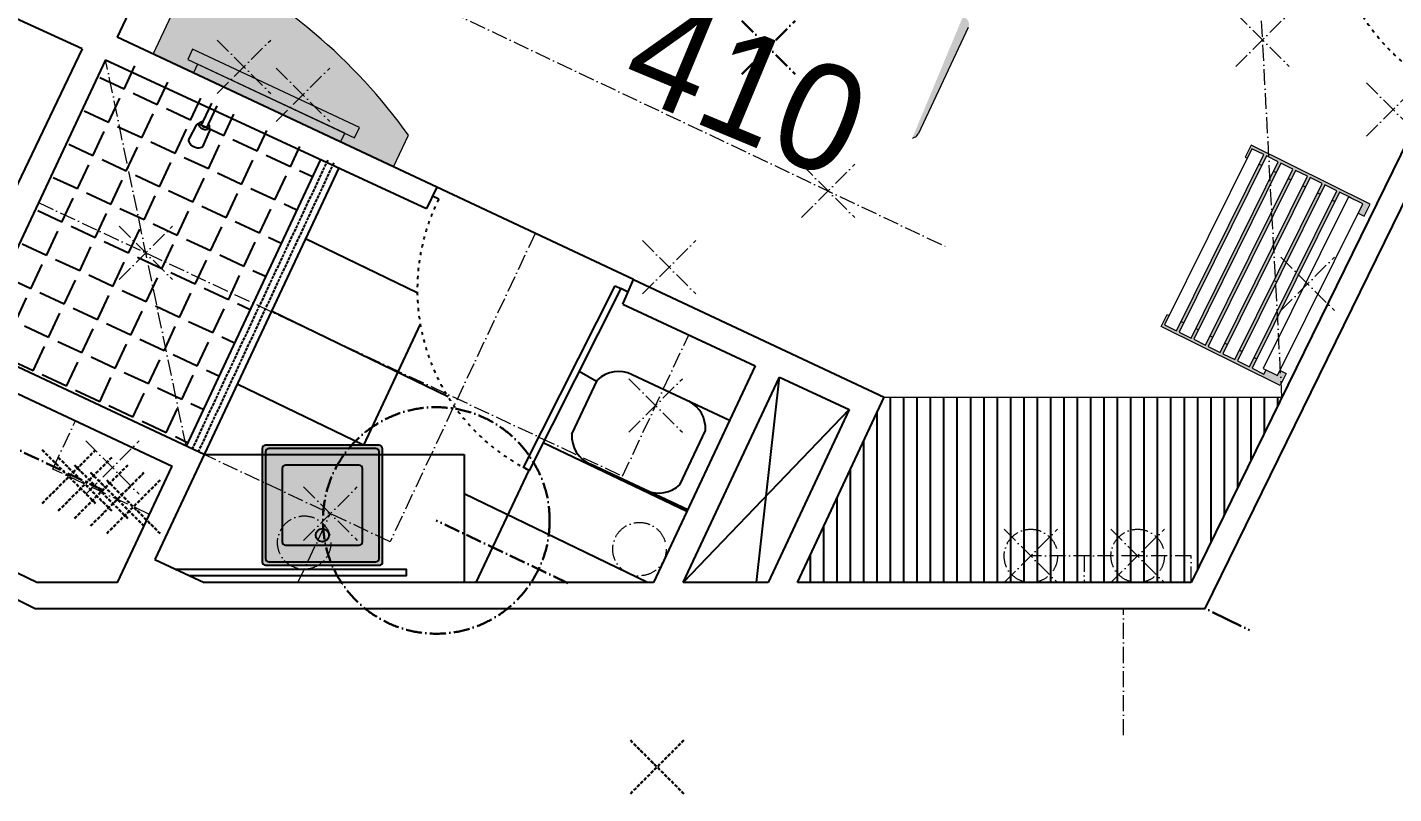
# Model space of a CAD drawing. Header units: millimetres. Extents: x -16811 to 32579, y 147992 to 176118.
# Drawn here: x 3968 to 9084, y 158586 to 161458 of the extents above; entities that cross this region are included whole.
import ezdxf

# ---------------------------------------------------------------- set-up
doc = ezdxf.new("R2010")
doc.units = ezdxf.units.MM
doc.header["$MEASUREMENT"] = 0
doc.header["$PDMODE"] = 3
doc.header["$PDSIZE"] = 100
for name, pattern in [('ACAD_ISO02W100', [15, 12, -3]), ('ACAD_ISO03W100', [30, 12, -18]), ('ACAD_ISO10W100', [18, 12, -3, 0, -3])]:
    doc.linetypes.add(name, pattern=pattern)
doc.layers.get('0').update_dxf_attribs({"color": 6, "linetype": 'ACAD_ISO10W100', "lineweight": 30, "plot": 0})
for name, color, linetype, lineweight, plot in [('0[2345]', 6, 'ACAD_ISO10W100', 30, False), ('0[234]', 6, 'ACAD_ISO10W100', 30, False), ('0[345]', 6, 'ACAD_ISO10W100', 30, False), ('0[34]', 6, 'ACAD_ISO10W100', 30, False)]:
    doc.layers.add(name, color=color, linetype=linetype, lineweight=lineweight, plot=plot)
for name, color, linetype in [('Door[34]', 8, 'Continuous'), ('Glass[34]', 132, 'ACAD_ISO02W100'), ('Hatching[34]', 7, 'Continuous'), ('Mirror[34]', 132, 'Continuous'), ('Toilet Accessories[34]', 7, 'Continuous'), ('Wall.Toilet[34]', 7, 'Continuous'), ('Wall[34]', 7, 'Continuous')]:
    doc.layers.add(name, color=color, linetype=linetype)
for name, color, linetype, lineweight in [('Furniture[34]', 7, 'Continuous', 20), ('Room.Text[4]', 7, 'Continuous', 20), ('Wall.Furniture[34]', 7, 'Continuous', 20)]:
    doc.layers.add(name, color=color, linetype=linetype, lineweight=lineweight)
doc.styles.add('RoomInfo', font='stylu.ttf')

msp = doc.modelspace()

# ---------------------------------------------------------------- hatches: boundary and pattern name
at = {"layer": 'Hatching[34]'}
h = msp.add_hatch(color=254, dxfattribs=at)
h.set_gradient(color1=(188, 218, 240), color2=(188, 218, 240), centered=1, one_color=1, tint=0.8399999737739563, name='SPHERICAL')
h.paths.add_polyline_path([(7270.326618300096, 161044.781002417, 0.3818668521595758), (7304.067881274023, 161059.1145756473), (7491.229241278124, 161457.1518874127, 0.3818668521713533), (7480.745609931953, 161492.2804743814, 0.007424911331598785), (5984.215569104403, 162196.0299494365, 0.4070115151450868), (5948.244692423628, 162182.5646614993), (5761.127578758125, 161784.621448717, 0.3818668521616647), (5771.611210102928, 161749.4928617479, 0.03362378793166198)])
h = msp.add_hatch(color=254, dxfattribs=at)
h.set_gradient(color1=(188, 218, 240), centered=1, one_color=1, tint=1, name='INVCURVED')
h.paths.add_polyline_path([(4609.656573135915, 161719.5797520531), (4439.449682093153, 161357.5996224306), (4590.167854119776, 161286.7303415365), (4605.608935326949, 161319.5689918558), (4568.76378816909, 161336.8939703132), (4587.039043412864, 161375.7600774462), (5211.454767011761, 161082.1531903974), (5193.179511767987, 161043.2870832645), (5156.334364610098, 161060.612061722), (5140.89328340294, 161027.7734114027), (5339.2503584683, 160934.5038137084), (5394.969338714393, 161053.0017403691, 0.1240263851917956)])
at = {"layer": 'Hatching[34]', "true_color": 0x93b6c2}
h = msp.add_hatch(dxfattribs=at)
h.set_pattern_fill('ANGLE', color=253, scale=500, angle=65, style=0)
h.set_pattern_definition([(65, (0, 0), (-124.6173207175394, 58.11001098934619), [100, -37.5]), (155, (0, 0), (-58.11001098934619, -124.6173207175394), [100, -37.5])])
h.paths.add_polyline_path([(4562.647619597168, 159888.5176972287), (5070.232309102017, 160970.9548180925), (4272.80169070221, 161361.0586284297), (3759.002570283411, 160265.3690772908)])
h = msp.add_hatch(color=253, dxfattribs=at)
h.set_gradient(color1=(244, 246, 245), tint=1, name='CYLINDER')
h.paths.add_polyline_path([(5211.454767011746, 161082.1531903974), (4587.039043412864, 161375.7600774462), (4568.763788169075, 161336.8939703132), (5193.179511767972, 161043.2870832645)])
h.paths.add_polyline_path([(5156.334364610098, 161060.612061722), (4605.608935326949, 161319.5689918558), (4590.167854119776, 161286.7303415365), (5140.893283402911, 161027.7734114027)])
at = {"layer": 'Hatching[34]'}
h = msp.add_hatch(color=19, dxfattribs=at)
h.set_gradient(color1=(65, 37, 27), color2=(126, 72, 53), tint=1, name='INVCURVED')
h.paths.add_polyline_path([(8550.139500089936, 161015.973278998), (8995.46422937073, 160795.461140223), (8973.20081948684, 160750.5001370125), (8950.792470986198, 160761.5961137895), (8967.862309671284, 160796.0686890116), (8924.616670601667, 160817.4826993661), (8925.005522055653, 160818.2679856974), (8880.367930611741, 160840.3712512739), (8862.909240472669, 160805.1133897204), (8852.917448715438, 160810.0610407843), (8870.37613885451, 160845.3189023377), (8825.738547410947, 160867.422167914), (8808.27985727186, 160832.1643063606), (8798.288065514615, 160837.1119574244), (8815.746755653701, 160872.3698189779), (8771.109164209789, 160894.4730845543), (8753.650474070717, 160859.2152230009), (8743.658682313486, 160864.1628740647), (8761.117372452543, 160899.4207356182), (8716.479781008646, 160921.5240011946), (8699.021090869574, 160886.2661396412), (8689.029299112342, 160891.213790705), (8706.487989251415, 160926.4716522585), (8661.850397807837, 160948.5749178348), (8644.391707668765, 160913.3170562813), (8634.39991591152, 160918.2647073452), (8651.858606050591, 160953.5225688986), (8607.221014606708, 160975.6258344751), (8589.762324467622, 160940.3679729216), (8579.77053271039, 160945.3156239855), (8597.229222849463, 160980.5734855389), (8552.591631405885, 161002.6767511152), (8535.132941266813, 160967.4188895618), (8527.876090206046, 160971.0122757875)])
h = msp.add_hatch(color=25, dxfattribs=at)
h.set_gradient(color1=(158, 91, 66), color2=(129, 74, 54), one_color=1, tint=0.3600000143051147, name='CURVED')
h.paths.add_polyline_path([(8852.917448715438, 160810.0610407843), (8862.909240472669, 160805.1133897204), (8717.728524423917, 160511.9206274971), (8707.711848535706, 160516.818025006)])
h.paths.add_polyline_path([(8798.288065514615, 160837.1119574244), (8808.27985727186, 160832.1643063606), (8662.963089076002, 160538.6967865393), (8652.94641318779, 160543.5941840482)])
h.paths.add_polyline_path([(8743.658682313486, 160864.1628740647), (8753.650474070717, 160859.2152230009), (8608.197653727751, 160565.4729455816), (8598.1809778397, 160570.3703430908)])
h.paths.add_polyline_path([(8689.029299112342, 160891.213790705), (8699.021090869574, 160886.2661396412), (8553.432218379487, 160592.2491046239), (8543.415542491275, 160597.1465021328)])
h.paths.add_polyline_path([(8634.39991591152, 160918.2647073452), (8644.391707668765, 160913.3170562813), (8498.66678303141, 160619.0252636657), (8488.65010714336, 160623.9226611749)])
h.paths.add_polyline_path([(8579.77053271039, 160945.3156239855), (8589.762324467622, 160940.3679729216), (8443.90134768316, 160645.801422708), (8433.88467179511, 160650.6988202172)])
h = msp.add_hatch(color=25, dxfattribs=at)
h.set_gradient(color1=(158, 91, 66), color2=(126, 72, 53), rotation=180, one_color=1, tint=0.3499999940395355, name='CURVED')
h.paths.add_polyline_path([(8707.711848535706, 160516.818025006), (8717.728524423917, 160511.9206274971), (8570.91518260949, 160215.4307740971), (8560.923390852273, 160220.378425161)])
h.paths.add_polyline_path([(8652.94641318779, 160543.5941840482), (8662.963089076002, 160538.6967865393), (8516.285799408695, 160242.4816907373), (8506.29400765145, 160247.4293418011)])
h.paths.add_polyline_path([(8598.1809778397, 160570.3703430908), (8608.197653727751, 160565.4729455816), (8461.656416207567, 160269.5326073776), (8451.66462445032, 160274.4802584414)])
h.paths.add_polyline_path([(8543.415542491275, 160597.1465021328), (8553.432218379487, 160592.2491046239), (8407.027033006409, 160296.5835240179), (8397.035241249163, 160301.5311750817)])
h.paths.add_polyline_path([(8488.65010714336, 160623.9226611749), (8498.66678303141, 160619.0252636657), (8352.397649805614, 160323.634440658), (8342.405858048369, 160328.5820917219)])
h.paths.add_polyline_path([(8433.88467179511, 160650.6988202172), (8443.90134768316, 160645.801422708), (8297.768266604457, 160350.6853572984), (8287.776474847211, 160355.6330083622)])
at = {"layer": 'Hatching[34]', "ltscale": 100}
h = msp.add_hatch(color=256, dxfattribs=at)
h.set_gradient(color1=(222, 236, 247), one_color=1, tint=1, name='SPHERICAL')
edge = h.paths.add_edge_path()
edge.add_arc((4860.189938335461, 159454.4862654729), 12.51559825342323, 180.0001020729345, 269.924909558755)
edge.add_line((4860.173535704513, 159441.9706779679), (5287.737648343218, 159441.970030954))
edge.add_arc((5287.737663772134, 159452.1658717518), 10.1958407978353, 269.9999132968277, 373.0624201942234)
edge.add_line((5297.669681239016, 159454.4702585709), (5297.674304856528, 159878.4940917165))
edge.add_arc((5284.161184423951, 159878.4942390656), 13.51312043338048, 359.9993752383808, 445.689217253563)
edge.add_line((5285.176916907034, 159891.9691309527), (4860.173535702534, 159891.9685280807))
edge.add_arc((4860.173553433858, 159879.4685721096), 12.49995597109758, 90.00008127468905, 180.0057950083786)
edge.add_arc((-2132997.820350552, 159663.2413887593), 2137845.504882838, -0.005594786332892454, 0.005795008375173438, ccw=False)
at = {"layer": 'Hatching[34]'}
h = msp.add_hatch(color=19, dxfattribs=at)
h.set_gradient(color1=(65, 37, 27), color2=(126, 72, 53), rotation=180, tint=1, name='INVCURVED')
h.paths.add_polyline_path([(8605.97039803797, 160173.9758799498), (8649.216037107602, 160152.5618695953), (8658.798413123033, 160171.9134981662), (8681.206761623675, 160160.8175213893), (8658.943351739785, 160115.8565181788), (8213.618622458991, 160336.3686569538), (8235.882032342866, 160381.3296601642), (8243.138883403648, 160377.7362739385), (8225.680193264576, 160342.478412385), (8270.317784708139, 160320.3751468088), (8287.776474847211, 160355.6330083622), (8297.768266604457, 160350.6853572984), (8280.309576465384, 160315.4274957449), (8324.947167909282, 160293.3242301685), (8342.405858048369, 160328.5820917219), (8352.397649805614, 160323.634440658), (8334.938959666528, 160288.3765791046), (8379.576551110105, 160266.2733135283), (8397.035241249163, 160301.5311750817), (8407.027033006409, 160296.5835240179), (8389.568342867336, 160261.3256624645), (8434.205934311234, 160239.222396888), (8451.66462445032, 160274.4802584414), (8461.656416207567, 160269.5326073776), (8444.19772606848, 160234.2747458242), (8488.835317512378, 160212.1714802477), (8506.29400765145, 160247.4293418011), (8516.285799408695, 160242.4816907373), (8498.827109269623, 160207.2238291838), (8543.4647007132, 160185.1205636076), (8560.923390852273, 160220.378425161), (8570.91518260949, 160215.4307740971), (8553.456492470432, 160180.1729125437), (8598.09408391433, 160158.0696469673)])
h = msp.add_hatch(dxfattribs=at)
h.set_pattern_fill('LINE', color=252, scale=400, angle=90, style=0)
h.set_pattern_definition([(90, (0, 0), (-50, 3.061616997868383e-15), [])])
h.paths.add_polyline_path([(7176.597958881305, 160071.5992830205), (6851.83799853359, 159376.7251256239), (8325.261271479118, 159376.6752669952), (8665.374571863733, 160071.9177954078)])

# ---------------------------------------------------------------- linework, layer by layer
at = {"ltscale": 5}
msp.add_line((5991.94283758213, 159374.4854212728), (5499.301269308543, 159609.5171453709), dxfattribs=at)
msp.add_circle((5499.301269308575, 159609.5171453709), 424.388895044016, dxfattribs=at)
at = {"layer": '0[2345]', "ltscale": 5}
msp.add_line((2980.695884213754, 160328.4058899819), (4280.186795800419, 159709.5171453709), dxfattribs=at)
at = {"layer": '0[234]'}
msp.add_point((6325.893922631599, 158685.5835505931), dxfattribs=at)
at = {"layer": '0[34]', "lineweight": 0, "ltscale": 5}
for p, q in [((8665.374571863733, 160071.9177954078), (8520.04370945321, 162749.4165062991)), ((4562.647619597167, 159888.5176972287), (4261.138133867176, 161336.1858000316)), ((6196.58638072829, 159775.4596274839), (6444.379060093663, 160305.3953762698)), ((4063.476188999262, 159802.036118535), (4148.389336292759, 159983.1155414786)), ((5326.35205021503, 159530.061979345), (4630.552403204923, 159856.675266995)), ((4425.635034900612, 159632.2098239413), (4063.476188999262, 159802.036118535)), ((4981.376760807584, 159376.679439301), (5102.66376425524, 159635.0628467643)), ((8125.261271479118, 159476.6752669952), (7725.261271479118, 159476.6752669952)), ((7925.261271479118, 159476.6752669952), (7925.261271479123, 159376.6752669952)), ((8325.261271479118, 159476.6752669952), (8125.261271479118, 159476.6752669952)), ((8325.261271479118, 159376.6752669952), (8325.261271479118, 159476.6752669952)), ((8072.772162390989, 158805.0451566004), (8072.772162390926, 159280.1490237584))]:
    msp.add_line(p, q, dxfattribs=at)
at = {"layer": '0[34]', "ltscale": 5}
for p, q in [((8459.317673350713, 159239.8028858503), (8376.84412438799, 159280.1490237585)), ((8458.52888151098, 159240.1876053361), (8543.93298694625, 159198.533239918))]:
    msp.add_line(p, q, dxfattribs=at)
at = {"layer": '0[34]', "lineweight": 0, "ltscale": 5}
for centre, radius in [((5004.798978755491, 159526.5768917213), 100.0000000000007), ((6260.013793215157, 159502.2989916682), 100.0000000000007), ((7725.261271479118, 159476.6752669952), 100), ((8125.261271479118, 159476.6752669952), 100)]:
    msp.add_circle(centre, radius, dxfattribs=at)
for p in [(8592.709140658471, 161410.6671508534), (4779.28720103205, 161309.7598286849), (9081.687752711587, 161149.270375609), (4411.892876732172, 160612.3517486301), (8761.706060579576, 160496.3916339247), (6320.482720410977, 160040.4275018768), (4287.012185596694, 159807.66268271), (5102.66376425524, 159635.0628467643), (7725.261271479118, 159476.6752669952), (8125.261271479118, 159476.6752669952)]:
    msp.add_point(p, dxfattribs=at)
at = {"layer": '0[34]'}
for p in [(4123.835996649487, 159773.7317361027), (4184.195804299712, 159745.4273536704), (4244.555611949937, 159717.1229712382), (4304.915419600162, 159688.8185888059), (4365.275227250388, 159660.5142063736)]:
    msp.add_point(p, dxfattribs=at)
at = {"layer": 'Door[34]'}
for p, q in [((5066.385515645984, 160962.7514342648), (4562.647619597168, 159888.5176972287)), ((5134.425677907436, 160931.1977336061), (4630.552391215459, 159856.6752726172)), ((5508.343363539893, 160813.3500550656), (5485.178812520963, 160824.9988240822)), ((6214.898912603639, 160465.8643560796), (6189.83680376556, 160478.4673509179))]:
    msp.add_line(p, q, dxfattribs=at)
at = {"layer": 'Door[34]', "color": 251}
msp.add_line((6237.556726028604, 160512.1106448188), (5501.44055658007, 160858.2402646374), dxfattribs=at)
at = {"layer": 'Door[34]'}
msp.add_lwpolyline([(6169.026691199877, 160488.9321423266), (6189.83680376556, 160478.4673509179), (5847.147073044507, 159797.0001727426), (5826.336960478809, 159807.4649641512)], close=True, dxfattribs=at)
at = {"layer": 'Door[34]', "linetype": 'ACAD_ISO03W100'}
for centre, radius, start, end in [((9613.214842439738, 161908.1234238275), 763.704951582578, 153.9353419630442, 243.935341964505), ((6184.959270162901, 160474.2566529248), 756.8311703878592, 153.3817641399733, 243.4902051123329)]:
    msp.add_arc(centre, radius, start, end, dxfattribs=at)
at = {"layer": 'Furniture[34]', "color": 132}
for p, q in [((4439.449682093153, 161357.5996224306), (4609.656573135915, 161719.5797520531)), ((5339.2503584683, 160934.5038137084), (5394.969338714393, 161053.0017403691))]:
    msp.add_line(p, q, dxfattribs=at)
at = {"layer": 'Furniture[34]'}
msp.add_line((7491.229241278124, 161457.1518874127), (7304.067881274023, 161059.1145756473), dxfattribs=at)
for points in [[(5211.454767011746, 161082.1531903974), (4587.039043412864, 161375.7600774462), (4568.763788169075, 161336.8939703132), (5193.179511767972, 161043.2870832645)], [(5156.334364610098, 161060.612061722), (4605.608935326949, 161319.5689918558), (4590.167854119776, 161286.7303415365), (5140.893283402911, 161027.7734114027)]]:
    msp.add_lwpolyline(points, close=True, dxfattribs=at)
at = {"layer": 'Furniture[34]', "color": 43, "true_color": 0xb3ae80}
for points in [[(8597.229222849463, 160980.5734855389), (8552.591631405885, 161002.6767511152), (8225.680193264576, 160342.478412385), (8270.317784708139, 160320.3751468088)], [(8651.858606050591, 160953.5225688986), (8607.221014606708, 160975.6258344751), (8280.309576465384, 160315.4274957449), (8324.947167909282, 160293.3242301685)], [(8706.487989251415, 160926.4716522585), (8661.850397807837, 160948.5749178348), (8334.938959666528, 160288.3765791046), (8379.576551110105, 160266.2733135283)], [(8761.117372452543, 160899.4207356182), (8716.479781008646, 160921.5240011946), (8389.568342867336, 160261.3256624645), (8434.205934311234, 160239.222396888)], [(8815.746755653701, 160872.3698189779), (8771.109164209789, 160894.4730845543), (8444.19772606848, 160234.2747458242), (8488.835317512378, 160212.1714802477)], [(8870.37613885451, 160845.3189023377), (8825.738547410947, 160867.422167914), (8498.827109269623, 160207.2238291838), (8543.4647007132, 160185.1205636076)], [(8967.862309671284, 160796.0686890116), (8914.093339255516, 160822.6935537148), (8595.44706669182, 160179.1867342986), (8649.216037107602, 160152.5618695953)]]:
    msp.add_lwpolyline(points, close=True, dxfattribs=at)
at = {"layer": 'Furniture[34]', "color": 7}
msp.add_lwpolyline([(8950.792470986198, 160761.5961137895), (8973.20081948684, 160750.5001370125), (8995.46422937073, 160795.461140223), (8550.139500089936, 161015.973278998), (8527.876090206046, 160971.0122757875), (8535.132941266813, 160967.4188895618)], dxfattribs=at)
at = {"layer": 'Furniture[34]', "color": 43, "true_color": 0xb3ae80}
for points in [[(8950.792470986198, 160761.5961137895), (8973.20081948684, 160750.5001370125), (8995.46422937073, 160795.461140223), (8550.139500089936, 161015.973278998), (8527.876090206046, 160971.0122757875), (8535.132941266813, 160967.4188895618)], [(8579.77053271039, 160945.3156239855), (8589.762324467622, 160940.3679729216)], [(8634.39991591152, 160918.2647073452), (8644.391707668765, 160913.3170562813)], [(8689.029299112342, 160891.213790705), (8699.021090869574, 160886.2661396412)], [(8924.616670601667, 160817.4826993661), (8925.005522055653, 160818.2679856974), (8880.367930611741, 160840.3712512739), (8553.456492470432, 160180.1729125437), (8598.09408391433, 160158.0696469673), (8605.97039803797, 160173.9758799498)], [(8743.658682313486, 160864.1628740647), (8753.650474070717, 160859.2152230009)], [(8798.288065514615, 160837.1119574244), (8808.27985727186, 160832.1643063606)], [(8852.917448715438, 160810.0610407843), (8862.909240472669, 160805.1133897204)], [(8658.798413123033, 160171.9134981662), (8681.206761623675, 160160.8175213893), (8658.943351739785, 160115.8565181788), (8213.618622458991, 160336.3686569538), (8235.882032342866, 160381.3296601642), (8243.138883403648, 160377.7362739385)], [(8287.776474847211, 160355.6330083622), (8297.768266604457, 160350.6853572984)], [(8342.405858048369, 160328.5820917219), (8352.397649805614, 160323.634440658)], [(8397.035241249163, 160301.5311750817), (8407.027033006409, 160296.5835240179)], [(8451.66462445032, 160274.4802584414), (8461.656416207567, 160269.5326073776)], [(8506.29400765145, 160247.4293418011), (8516.285799408695, 160242.4816907373)], [(8560.923390852273, 160220.378425161), (8570.91518260949, 160215.4307740971)]]:
    msp.add_lwpolyline(points, dxfattribs=at)
at = {"layer": 'Furniture[34]', "color": 132}
msp.add_arc((3679.359890483131, 159827.6855832113), 2108.24938369544, 35.53504252676238, 63.81537844387834, dxfattribs=at)
at = {"layer": 'Furniture[34]'}
for centre, radius, start, end in [((11754.72739454683, 172527.8059756334), 12327.59963892069, 240.9650421292345, 248.668144624438), ((7279.181747362119, 161070.8162994067), 27.5000000000001, 251.215796359223, 334.8165933762411)]:
    msp.add_arc(centre, radius, start, end, dxfattribs=at)
at = {"layer": 'Glass[34]'}
for p, q in [((5092.692205474944, 160959.9674156117), (4585.282547466426, 159877.9035538174)), ((5115.152101847877, 160948.9800131309), (4607.917475335658, 159867.2894104062))]:
    msp.add_line(p, q, dxfattribs=at)
at = {"layer": 'Hatching[34]', "color": 252, "true_color": 0x84899a}
for p, q in [((5428.223218937623, 160462.2579343837), (5009.786484078898, 160665.4014857372)), ((5543.277064501999, 160072.9620386963), (4882.422700759202, 160393.7950134195)), ((5439.263325483902, 160344.9083689781), (5226.867556667538, 159891.9690482402)), ((5226.626513745677, 159891.9690478983), (4754.351942313157, 160120.6808988578)), ((6099.430979591227, 160130.5092069927), (6033.834807239858, 160168.2443391621)), ((6437.347521799588, 159643.226777027), (5899.06097755568, 159900.2353118314)), ((5845.357522440296, 159797.9000849237), (5647.857928728423, 159376.7272323742)), ((6290.566167899335, 159376.7272323743), (5603.757745271294, 159709.3329560265))]:
    msp.add_line(p, q, dxfattribs=at)
at = {"layer": 'Mirror[34]'}
msp.add_lwpolyline([(4524.159187859855, 159426.5768917213), (5387.131326016667, 159426.5768917213), (5387.131326016667, 159402.4443889826), (4575.622357102658, 159402.4443889826)], dxfattribs=at)
at = {"layer": 'Toilet Accessories[34]', "color": 7}
for p, q in [((4657.604804566664, 161172.8125823356), (4625.207476731793, 161104.6402547702)), ((4677.595176870213, 161163.3127264062), (4645.197849035341, 161095.1403988409)), ((4600.608446553127, 161090.5771547204), (4574.400122387941, 161041.1619045198)), ((4625.207476731793, 161104.6402547702), (4621.171673224128, 161096.1478840379)), ((4645.197730391587, 161095.1403473382), (4641.161926883821, 161086.6479766056)), ((4628.066418486221, 161015.6582338886), (4649.829034119607, 161067.1862046301))]:
    msp.add_line(p, q, dxfattribs=at)
at = {"layer": 'Toilet Accessories[34]'}
for p, q in [((6006.874613662032, 159933.1219656954), (6102.331499045526, 160136.6949028945)), ((6597.59358135506, 159984.4328806952), (6232.966726029685, 160155.3275329804)), ((6411.203028225107, 159743.5127779185), (6506.690590796905, 159947.1511377932)), ((6440.474043000666, 159649.9074413064), (6076.12015467383, 159820.6741584173))]:
    msp.add_line(p, q, dxfattribs=at)
at = {"layer": 'Toilet Accessories[34]', "color": 7}
for points in [[(4600.386204473946, 161090.0823233057), (4602.2308558217, 161093.145229738), (4604.926412418626, 161095.6801654641), (4608.373097217448, 161097.5932988782), (4612.443329874625, 161098.8138146221)], [(4648.683742524368, 161081.5788713974), (4648.543806174809, 161081.0349277677), (4647.204696352473, 161078.6923335162), (4645.252037636378, 161076.7247857361), (4642.755864568938, 161075.2028529848), (4639.805705513117, 161074.1811212799), (4636.507371605559, 161073.6962363045), (4632.979161709557, 161073.7655890636), (4629.347619476185, 161074.3866921335), (4625.742994702155, 161075.5372688777), (4622.294571752786, 161077.1760524251), (4619.126032622803, 161079.2442657579), (4616.351020922414, 161081.6677298235), (4614.069065910701, 161084.3595240579), (4612.362012752356, 161087.2231039011), (4611.291087039538, 161090.1557634877), (4610.894698860279, 161093.0523193208), (4611.187065170608, 161095.8088828096), (4612.157699888597, 161098.326586364), (4612.491071373132, 161098.778604403)], [(4612.491071373132, 161098.778604403), (4613.771789988047, 161100.5151294034), (4615.971444112855, 161102.2960170995), (4618.677768922319, 161103.6053756927), (4621.793698698772, 161104.396243402), (4625.207476731793, 161104.6402547702)], [(4641.161926883676, 161086.6479766057), (4640.37457685159, 161085.4301814666), (4639.27366702376, 161084.4156108576), (4637.896687564683, 161083.6388147632), (4636.290529857807, 161083.1262460435), (4634.50988967757, 161082.8953596111), (4632.615404590101, 161082.9540180263), (4630.671589012297, 161083.3002237474), (4628.744637252817, 161083.9221871538), (4626.900169342242, 161084.7987280277), (4625.200996423659, 161085.8999968206), (4623.704981792175, 161087.1884911452), (4622.463070432476, 161088.620332872), (4621.51755414568, 161090.1467623488), (4620.900631355248, 161091.7157988501), (4620.633310627537, 161093.2740107202), (4620.724695248277, 161094.7683349221), (4621.171673224463, 161096.1478840378)], [(4645.197730391485, 161095.1403473382), (4647.1644514014, 161092.3393777784), (4648.519066953139, 161089.4239864131), (4649.212992068972, 161086.4987373921), (4649.221338258106, 161083.6685484236), (4648.683742524368, 161081.5788713974)], [(4628.596798765687, 161016.9140305253), (4626.662946860665, 161013.2776072323), (4623.791845677576, 161010.1989137673), (4620.089314003063, 161007.791420046), (4615.691814255358, 161006.1438578991), (4610.761422955179, 161005.3169507276), (4605.479857147972, 161005.3411754489), (4600.041776949142, 161006.215639224), (4594.647611049421, 161007.9081123649), (4589.49616961089, 161010.3562162081), (4584.777316818053, 161013.4697221746), (4580.664973144226, 161017.1338772821), (4577.310705250939, 161021.2136335385), (4574.838139766022, 161025.5586253418), (4573.338406839622, 161030.0087114317), (4572.86678140236, 161034.3998771387), (4573.440645924808, 161038.5702793931), (4575.038849759915, 161042.3662116971)], [(4648.741193072065, 161081.5640915204), (4650.365355752055, 161077.6374456036), (4651.058706940511, 161073.7568554825), (4650.795581981244, 161070.065962669), (4649.585720543789, 161066.7013869585)]]:
    msp.add_lwpolyline(points, dxfattribs=at)
at = {"layer": 'Toilet Accessories[34]'}
for points in [[(4847.674340082058, 159454.4862431762, 0.4138292341392604), (4860.173535704513, 159441.9706779679), (5287.737648343218, 159441.970030954, 0.4826789765300836), (5297.669681239016, 159454.4702585709), (5297.674304856528, 159878.4940917165, 0.3923479996386997), (5285.176916907034, 159891.9691309527), (4860.173535702534, 159891.9685280807, 0.4142427710015051), (4847.673597526695, 159879.4673078394, -4.969735473666995e-05)], [(4860.173535702592, 159466.9879684431, 0.4081066274857571), (4872.429745718446, 159454.4704125346), (5272.92366667076, 159454.4702307872, 0.408551765898149), (5285.171518975303, 159466.4831092201), (5285.176916907034, 159866.1800684934, 0.3936296939019762), (5272.798328284714, 159879.4677851546), (4872.551119281694, 159879.4673357747, 0.4109099554482934), (4860.173535702592, 159867.2287137965)], [(4922.67519404246, 159529.3998720498, 0.4129848227477491), (4935.053104131674, 159516.9699025335), (5210.298330407082, 159516.9699044183, 0.4142135428604134), (5222.67671760639, 159529.3482909625), (5222.675258292076, 159804.5895259232, 0.4155339793389441), (5210.241085549484, 159816.9676638885), (4935.052121547184, 159816.9676575736, 0.4142170177725615), (4922.673735003877, 159804.5891244279)]]:
    msp.add_lwpolyline(points, format="xyb", close=True, dxfattribs=at)
msp.add_circle((5072.674321614804, 159554.4699322639), 24.75677308834728, dxfattribs=at)
for centre, major_axis, ratio, start_param, end_param in [((6180.651807696966, 160054.8480257036), (-38.53734494328577, 106.5263117823354), 0.9999999999998295, 5.456036456262552, 6.699452994180158), ((6393.676112082612, 159954.9427778033), (-38.53734494332782, 106.5263117824516), 0.9999999999987309, 4.296438185571916, 5.4710284545598), ((6119.872366239055, 159925.1668665165), (-106.5263117823354, -38.53734494328577), 0.9999999999998294, -0.4162676870005715, 0.8271488509170335), ((6332.910634875399, 159825.3862504426), (-106.5263117823709, -38.53734494329861), 0.9999999999993471, 0.811335890975171, 1.986723661200376)]:
    msp.add_ellipse(centre, major_axis=major_axis, ratio=ratio, start_param=start_param, end_param=end_param, dxfattribs=at)
at = {"layer": 'Wall.Furniture[34]'}
msp.add_line((7176.594000601, 160071.6011398798), (8665.374571863733, 160071.9177954078), dxfattribs=at)
at = {"layer": 'Wall.Toilet[34]'}
for p, q in [((4630.552388579058, 159856.675266995), (5603.757745271294, 159856.675266995)), ((5603.757745271294, 159856.675266995), (5603.757745271294, 159376.675266995))]:
    msp.add_line(p, q, dxfattribs=at)
at = {"layer": 'Wall[34]'}
for p, q in [((5575.972824345226, 164110.047572556), (4304.390713973633, 161421.1057797852)), ((4173.485237231752, 161377.3064359071), (3850.568045237751, 161524.5406969066)), ((5501.44055658007, 160858.2402646374), (4304.390713973633, 161421.1057797852)), ((4173.478224963071, 161377.2919546391), (3478.560886873436, 159923.9129501486)), ((4261.138133867175, 161336.1858000316), (3759.002570283393, 160265.3690772908)), ((4261.138133867176, 161336.1858000316), (5462.664667069374, 160778.9765385904)), ((9215.254208650731, 161195.9541343867), (8325.261271479118, 159376.6752669952)), ((9294.978393234895, 161156.952988123), (8376.844124387993, 159280.1490237585)), ((5501.44055658007, 160858.2402646374), (5462.664667066812, 160778.9765385854)), ((6198.297048488967, 160420.1539608695), (6237.556726028604, 160512.1106448188)), ((6237.556726028604, 160512.1106448188), (7176.594000601, 160071.6011398798)), ((6198.297048488967, 160420.1539608695), (6692.981539389999, 160189.4584959513)), ((4630.552403204923, 159856.675266995), (3759.002570283393, 160265.3690772908)), ((3719.346284414778, 160184.305689224), (4510.548182200743, 159813.2892468991)), ((6692.981539389999, 160189.4584959513), (6312.602599372814, 159376.6752669951)), ((6423.033028515891, 159376.6752669951), (6784.132823929668, 160146.2391956302)), ((6697.690949127864, 159376.6752669951), (6784.132823929668, 160146.2391956302)), ((6784.132823929674, 160146.2391956302), (7045.464931235693, 160024.9930638172)), ((6851.817998919098, 159376.6823333559), (7176.597958881305, 160071.5992830205)), ((7045.464931235693, 160024.9930638172), (6423.033028515878, 159376.6752669951)), ((7045.464931235693, 160024.9930638172), (6741.364046636412, 159376.6752669951)), ((4305.80781698791, 159376.6752669949), (4510.548182200743, 159813.2892468991)), ((4630.552388579058, 159856.675266995), (4446.044298484678, 159463.2071228072)), ((3324.758162780243, 159609.5171453709), (3998.035936386324, 159280.1490237581)), ((3458.95549911926, 159644.3309624145), (4006.08383024871, 159376.6752669949)), ((4446.044298484678, 159463.2071228072), (4630.564415788888, 159376.6805388113)), ((4305.80781698791, 159376.6752669949), (4006.08383024871, 159376.6752669949)), ((6312.602599372837, 159376.6752669951), (4630.56363018116, 159376.6805388138)), ((6741.364046636415, 159376.6752669951), (6423.033028515909, 159376.6752669951)), ((7430.878758989158, 159376.6752669952), (6851.814696348389, 159376.6752669951)), ((8325.261271479118, 159376.6752669952), (7430.878758989158, 159376.6752669952)), ((3998.03593638679, 159280.1490237579), (8376.844124387993, 159280.1490237585))]:
    msp.add_line(p, q, dxfattribs=at)

# ---------------------------------------------------------------- next in the draw order: texts
at = {"layer": 'Room.Text[4]', "insert": (7407.282111081353, 161865.1075149458), "char_height": 400, "width": 1966.666819510649, "attachment_point": 3, "rotation": 337.396274666235, "style": 'RoomInfo', "bg_fill": 2}
msp.add_mtext('{\\C1;ROOM  410}', dxfattribs=at)

# ---------------------------------------------------------------- next in the draw order: linework, layer by layer
at = {"layer": '0[345]', "ltscale": 5}
msp.add_point((6743.077335782685, 161382.2069852281), dxfattribs=at)
at = {"layer": '0[34]', "lineweight": 0, "ltscale": 5}
for p, q in [((4568.328745797946, 161982.206076457), (7412.378852677386, 160632.9313610886)), ((4010.070352075284, 160800.7774386612), (6196.629471649727, 159775.4394209596)), ((5869.498641304337, 160685.1754547281), (5326.338566664553, 159530.0683086192))]:
    msp.add_line(p, q, dxfattribs=at)
for p in [(5000.256450746509, 161204.7439242542), (6966.343455848367, 160844.5395467689), (6371.041495898007, 160558.6251042483)]:
    msp.add_point(p, dxfattribs=at)

doc.saveas('drawing.dxf')
